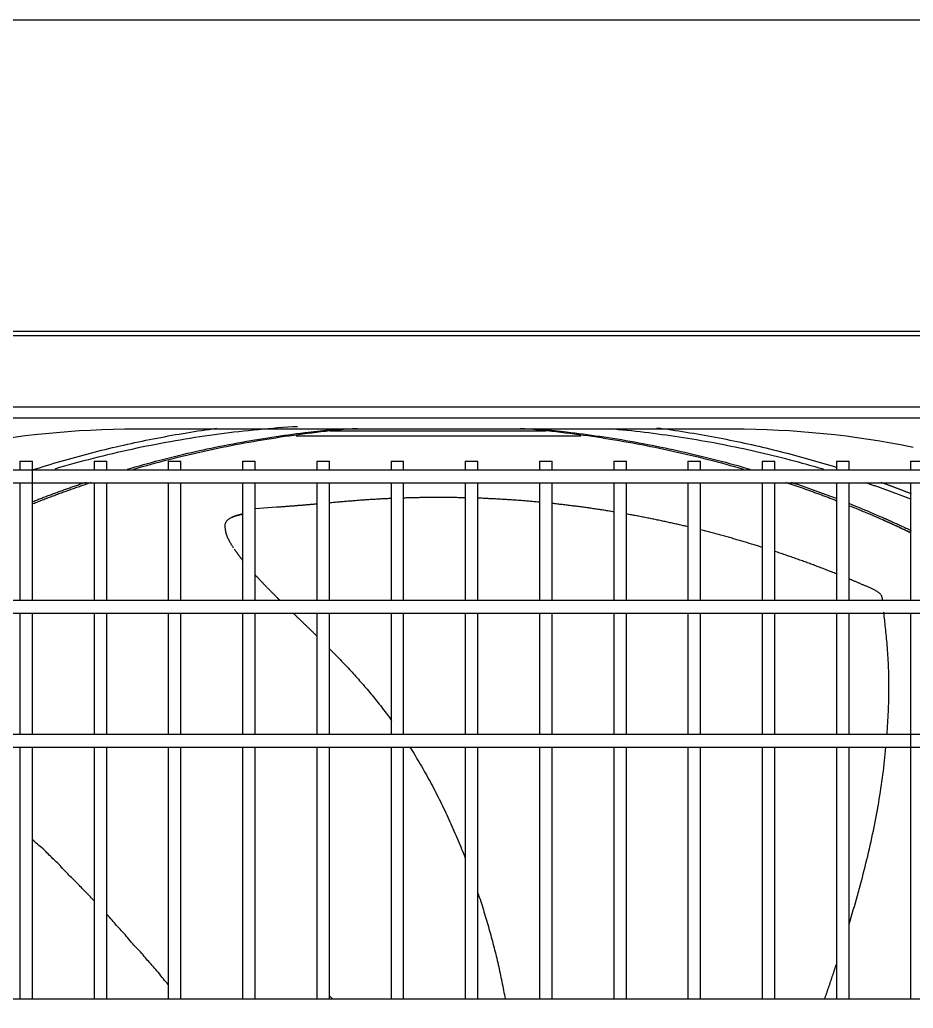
# Model space of a CAD drawing. Header units: millimetres. Extents: x 0 to 504600, y 0 to 118800.
# Drawn here: x 436146 to 436428.8, y 46225.3 to 46538.4 of the extents above; entities that cross this region are included whole.
import ezdxf

# ---------------------------------------------------------------- set-up
doc = ezdxf.new("R2010")
doc.units = ezdxf.units.MM
doc.header["$LTSCALE"] = 200
doc.layers.add('LG-AIRCON', color=240, linetype='Continuous')

# ---------------------------------------------------------------- blocks, each defined once
blk = doc.blocks.new('UXC')
at = {"layer": 'LG-AIRCON', "color": 0}
for p, q in [((1168.46, 762), (391.35, 762)), ((391.35, 760.7), (1168.46, 760.7)), ((493.1, 738.07), (1111.1, 738.07)), ((1111.1, 734.54), (493.1, 734.54)), ((896.56, 731), (707.56, 731)), ((769.03, 730.5), (837.39, 730.5)), ((758.31, 728.9), (848.41, 728.9)), ((670.81, 720.91), (674.81, 720.91)), ((670.81, 720.91), (670.81, 717.99)), ((674.81, 676.75), (674.81, 720.91)), ((694.31, 720.91), (698.31, 720.91)), ((694.31, 720.91), (694.31, 717.99)), ((698.31, 717.99), (698.31, 720.91)), ((717.81, 720.91), (721.81, 720.91)), ((717.81, 720.91), (717.81, 717.99)), ((721.81, 717.99), (721.81, 720.91)), ((741.31, 720.91), (745.31, 720.91)), ((741.31, 720.91), (741.31, 717.99)), ((745.31, 717.99), (745.31, 720.91)), ((764.81, 720.91), (768.81, 720.91)), ((764.81, 720.91), (764.81, 717.99)), ((768.81, 717.99), (768.81, 720.91)), ((788.31, 720.91), (788.31, 717.99)), ((788.31, 720.91), (792.31, 720.91)), ((792.31, 717.99), (792.31, 720.91)), ((811.81, 720.91), (815.81, 720.91)), ((811.81, 720.91), (811.81, 717.99)), ((815.81, 717.99), (815.81, 720.91)), ((835.31, 720.91), (839.31, 720.91)), ((835.31, 720.91), (835.31, 717.99)), ((839.31, 717.99), (839.31, 720.91)), ((858.81, 720.91), (862.81, 720.91)), ((858.81, 720.91), (858.81, 717.99)), ((862.81, 717.99), (862.81, 720.91)), ((882.31, 720.91), (886.31, 720.91)), ((882.31, 720.91), (882.31, 717.99)), ((886.31, 717.99), (886.31, 720.91)), ((905.81, 720.91), (909.81, 720.91)), ((905.81, 720.91), (905.81, 717.99)), ((909.81, 717.99), (909.81, 720.91)), ((929.31, 720.91), (929.31, 717.99)), ((929.31, 720.91), (933.31, 720.91)), ((933.31, 717.99), (933.31, 720.91)), ((952.81, 720.91), (956.81, 720.91)), ((952.81, 720.91), (952.81, 717.99)), ((1081.32, 718), (522.8, 718)), ((522.8, 714), (1081.32, 714)), ((670.81, 714), (670.81, 676.75)), ((694.31, 714), (694.31, 676.75)), ((698.31, 676.75), (698.31, 714)), ((717.81, 714), (717.81, 676.75)), ((721.81, 676.75), (721.81, 714)), ((741.31, 714), (741.31, 676.75)), ((745.31, 676.75), (745.31, 714)), ((764.81, 714), (764.81, 676.75)), ((768.81, 676.75), (768.81, 714)), ((788.31, 714), (788.31, 676.75)), ((792.31, 676.75), (792.31, 714)), ((811.81, 714), (811.81, 676.75)), ((815.81, 676.75), (815.81, 714)), ((835.31, 714), (835.31, 676.75)), ((839.31, 676.75), (839.31, 714)), ((858.81, 714), (858.81, 676.75)), ((862.81, 676.75), (862.81, 714)), ((882.31, 714), (882.31, 676.75)), ((886.31, 676.75), (886.31, 714)), ((905.81, 714), (905.81, 676.75)), ((909.81, 676.75), (909.81, 714)), ((929.31, 714), (929.31, 676.75)), ((933.31, 676.75), (933.31, 714)), ((952.81, 714), (952.81, 676.75)), ((1090.65, 676.75), (513.47, 676.75)), ((513.47, 672.75), (1090.65, 672.75)), ((670.81, 672.74), (670.81, 634.25)), ((674.81, 634.25), (674.81, 672.74)), ((694.31, 672.74), (694.31, 634.25)), ((698.31, 634.25), (698.31, 672.74)), ((717.81, 672.75), (717.81, 634.25)), ((721.81, 634.25), (721.81, 672.74)), ((741.31, 672.74), (741.31, 634.25)), ((745.31, 634.25), (745.31, 672.74)), ((764.81, 672.74), (764.81, 634.25)), ((768.81, 634.25), (768.81, 672.74)), ((788.31, 672.74), (788.31, 634.25)), ((792.31, 634.25), (792.31, 672.74)), ((811.81, 672.74), (811.81, 634.25)), ((815.81, 634.25), (815.81, 672.74)), ((835.31, 672.74), (835.31, 634.25)), ((839.31, 634.25), (839.31, 672.74)), ((858.81, 672.74), (858.81, 634.25)), ((862.81, 634.25), (862.81, 672.74)), ((882.31, 672.74), (882.31, 634.25)), ((886.31, 634.25), (886.31, 672.74)), ((905.81, 672.74), (905.81, 634.25)), ((909.81, 634.25), (909.81, 672.74)), ((929.31, 672.74), (929.31, 634.25)), ((933.31, 634.25), (933.31, 672.74)), ((952.81, 672.74), (952.81, 550.5)), ((1174.82, 634.25), (429.3, 634.25)), ((429.3, 630.25), (1174.82, 630.25)), ((670.81, 630.24), (670.81, 550.5)), ((674.81, 550.5), (674.81, 630.24)), ((694.31, 630.24), (694.31, 550.5)), ((698.31, 550.5), (698.31, 630.24)), ((717.81, 630.24), (717.81, 550.5)), ((721.81, 550.5), (721.81, 630.24)), ((741.31, 630.24), (741.31, 550.5)), ((745.31, 550.5), (745.31, 630.24)), ((764.81, 630.24), (764.81, 550.5)), ((768.81, 550.5), (768.81, 630.24)), ((788.31, 630.24), (788.31, 550.5)), ((792.31, 550.5), (792.31, 630.24)), ((811.81, 630.24), (811.81, 550.5)), ((815.81, 550.5), (815.81, 630.24)), ((835.31, 630.24), (835.31, 550.5)), ((839.31, 550.5), (839.31, 630.24)), ((858.81, 630.24), (858.81, 550.5)), ((862.81, 550.5), (862.81, 630.24)), ((882.31, 630.24), (882.31, 550.5)), ((886.31, 550.5), (886.31, 630.24)), ((905.81, 630.24), (905.81, 550.5)), ((909.81, 550.5), (909.81, 630.24)), ((929.31, 630.24), (929.31, 550.5)), ((933.31, 550.5), (933.31, 630.24)), ((768.81, 551.55), (769.88, 550.5)), ((1174.82, 550.5), (429.3, 550.5))]:
    blk.add_line(p, q, dxfattribs=at)
for points in [[(674.72, 718.08), (675.86, 718.44), (677, 718.8), (678.14, 719.16), (679.29, 719.51), (680.44, 719.86), (681.59, 720.2), (682.74, 720.54), (683.89, 720.88), (685.05, 721.21), (686.21, 721.54), (687.36, 721.86), (688.52, 722.18), (689.69, 722.5), (690.85, 722.81), (692.02, 723.12), (693.18, 723.43), (694.35, 723.73), (695.51, 724.02), (696.68, 724.32), (697.85, 724.6), (699.02, 724.89), (700.18, 725.17), (701.35, 725.44), (702.52, 725.71), (703.69, 725.98), (704.86, 726.24), (706.03, 726.5), (707.2, 726.75), (708.37, 727), (709.55, 727.25), (710.72, 727.49), (711.89, 727.73), (713.06, 727.96), (714.24, 728.19), (715.41, 728.41), (716.58, 728.63), (717.76, 728.85), (718.93, 729.06), (720.11, 729.27), (721.29, 729.47), (722.46, 729.67), (723.64, 729.87), (724.82, 730.06), (725.99, 730.25), (727.17, 730.43), (728.35, 730.61), (729.53, 730.78), (730.71, 730.95), (731.89, 731.12), (733.07, 731.28)], [(758.75, 731.8), (757.19, 731.7), (755.64, 731.6), (754.08, 731.49), (752.53, 731.38), (750.98, 731.25), (749.42, 731.12), (747.87, 730.99), (746.32, 730.84), (744.77, 730.69), (743.22, 730.53), (741.67, 730.37), (740.12, 730.19), (738.58, 730.01), (737.03, 729.83), (735.49, 729.63), (733.94, 729.43), (732.4, 729.23), (730.85, 729.01), (729.31, 728.79), (727.77, 728.56), (726.23, 728.32), (724.69, 728.08), (723.15, 727.83), (721.61, 727.57), (720.07, 727.31), (718.53, 727.04), (716.99, 726.76), (715.46, 726.47), (713.92, 726.18), (712.39, 725.88), (710.85, 725.58), (709.32, 725.26), (707.79, 724.94), (706.25, 724.61), (704.72, 724.28), (703.19, 723.94), (701.66, 723.59), (700.13, 723.23), (698.6, 722.87), (697.08, 722.49), (695.55, 722.12), (694.02, 721.73), (692.5, 721.34), (690.97, 720.94), (689.45, 720.53), (687.93, 720.12), (686.42, 719.7), (684.9, 719.27), (683.39, 718.84), (681.89, 718.39)], [(704.74, 718.32), (706.04, 718.7), (707.34, 719.07), (708.64, 719.44), (709.93, 719.8), (711.22, 720.15), (712.5, 720.5), (713.79, 720.84), (715.07, 721.18), (716.34, 721.51), (717.62, 721.84), (718.89, 722.15), (720.15, 722.47), (721.41, 722.77), (722.67, 723.07), (723.93, 723.37), (725.18, 723.66), (726.42, 723.94), (727.67, 724.22), (728.91, 724.49), (730.14, 724.76), (731.38, 725.02), (732.67, 725.29), (734.1, 725.58), (735.52, 725.86), (736.94, 726.14), (738.34, 726.41), (739.74, 726.67), (741.13, 726.92), (742.51, 727.17), (743.88, 727.41), (745.24, 727.64), (746.6, 727.87), (747.94, 728.09), (749.28, 728.3), (750.61, 728.5), (751.93, 728.7), (753.24, 728.89), (754.55, 729.08), (755.84, 729.26), (757.13, 729.43), (758.41, 729.6), (759.68, 729.76), (761.05, 729.93), (762.99, 730.16), (764.89, 730.38), (766.75, 730.58), (768.58, 730.77), (770.36, 730.94), (772.11, 731.1), (773.82, 731.25)], [(706.88, 718.36), (708.26, 718.76), (709.65, 719.16), (711.03, 719.54), (712.42, 719.93), (713.81, 720.3), (715.2, 720.67), (716.6, 721.04), (717.99, 721.4), (719.39, 721.75), (720.79, 722.1), (722.18, 722.44), (723.58, 722.78), (724.99, 723.11), (726.39, 723.43), (727.79, 723.75), (729.2, 724.07), (730.61, 724.38), (732.01, 724.68), (733.42, 724.97), (734.83, 725.27), (736.24, 725.55), (737.66, 725.83), (739.07, 726.1), (740.49, 726.37), (741.9, 726.63), (743.32, 726.89), (744.74, 727.14), (746.16, 727.39), (747.58, 727.63), (749, 727.86), (750.42, 728.09), (751.84, 728.31), (753.26, 728.53), (754.69, 728.74), (756.11, 728.95), (757.54, 729.15), (758.97, 729.34), (760.39, 729.53), (761.82, 729.71), (763.25, 729.89), (764.68, 730.06), (766.11, 730.23), (767.54, 730.39), (768.97, 730.55), (770.41, 730.7), (771.84, 730.84), (773.27, 730.98), (774.7, 731.11), (776.14, 731.24), (777.57, 731.36)], [(829.15, 731.35), (830.59, 731.23), (832.02, 731.11), (833.45, 730.98), (834.89, 730.84), (836.32, 730.7), (837.75, 730.55), (839.19, 730.39), (840.62, 730.23), (842.05, 730.07), (843.48, 729.9), (844.91, 729.72), (846.33, 729.54), (847.76, 729.35), (849.19, 729.16), (850.61, 728.96), (852.04, 728.75), (853.46, 728.54), (854.89, 728.32), (856.31, 728.1), (857.73, 727.87), (859.15, 727.64), (860.57, 727.4), (861.99, 727.15), (863.41, 726.9), (864.82, 726.64), (866.24, 726.38), (867.66, 726.11), (869.07, 725.83), (870.48, 725.55), (871.89, 725.27), (873.3, 724.98), (874.71, 724.68), (876.12, 724.38), (877.53, 724.07), (878.93, 723.75), (880.33, 723.43), (881.74, 723.11), (883.14, 722.78), (884.54, 722.44), (885.94, 722.1), (887.33, 721.75), (888.73, 721.4), (890.12, 721.04), (891.52, 720.67), (892.91, 720.3), (894.3, 719.92), (895.69, 719.54), (897.08, 719.15), (898.46, 718.76), (899.85, 718.36)], [(832.94, 731.25), (834.66, 731.1), (836.42, 730.94), (838.22, 730.76), (840.06, 730.57), (841.94, 730.37), (843.85, 730.15), (845.18, 729.99), (846.49, 729.83), (847.79, 729.67), (849.11, 729.5), (850.43, 729.32), (851.76, 729.14), (853.09, 728.95), (854.43, 728.76), (855.78, 728.55), (857.13, 728.35), (858.49, 728.13), (859.85, 727.91), (861.22, 727.69), (862.59, 727.45), (863.97, 727.21), (865.35, 726.97), (866.74, 726.72), (868.14, 726.46), (869.54, 726.19), (870.95, 725.91), (872.36, 725.63), (873.78, 725.35), (875.11, 725.07), (876.36, 724.81), (877.6, 724.54), (878.85, 724.26), (880.11, 723.98), (881.37, 723.7), (882.63, 723.41), (883.89, 723.11), (885.16, 722.81), (886.44, 722.5), (887.71, 722.18), (888.99, 721.86), (890.28, 721.54), (891.57, 721.2), (892.86, 720.87), (894.15, 720.52), (895.45, 720.17), (896.75, 719.81), (898.06, 719.45), (899.37, 719.08), (900.68, 718.7), (901.99, 718.32)], [(925.17, 718.3), (923.86, 718.68), (922.54, 719.06), (921.23, 719.44), (919.91, 719.81), (918.59, 720.17), (917.27, 720.53), (915.94, 720.89), (914.62, 721.24), (913.29, 721.58), (911.96, 721.92), (910.63, 722.25), (909.3, 722.58), (907.97, 722.9), (906.63, 723.22), (905.29, 723.53), (903.95, 723.84), (902.61, 724.14), (901.27, 724.44), (899.93, 724.73), (898.58, 725.02), (897.23, 725.3), (895.88, 725.57), (894.53, 725.84), (893.18, 726.11), (891.82, 726.37), (890.46, 726.63), (889.1, 726.87), (887.74, 727.12), (886.38, 727.36), (885.02, 727.59), (883.65, 727.82), (882.28, 728.04), (880.91, 728.26), (879.54, 728.47), (878.17, 728.68), (876.8, 728.88), (875.43, 729.07), (874.06, 729.26), (872.68, 729.45), (871.31, 729.63), (869.93, 729.8), (868.56, 729.97), (867.18, 730.13), (865.8, 730.28), (864.42, 730.44), (863.05, 730.58), (861.67, 730.72), (860.29, 730.85), (858.91, 730.98), (857.53, 731.11)], [(872.46, 731.44), (873.62, 731.29), (874.79, 731.13), (875.95, 730.96), (877.11, 730.8), (878.27, 730.62), (879.43, 730.45), (880.59, 730.27), (881.75, 730.08), (882.92, 729.9), (884.08, 729.7), (885.23, 729.51), (886.39, 729.31), (887.55, 729.1), (888.7, 728.9), (889.85, 728.69), (891, 728.47), (892.15, 728.25), (893.3, 728.03), (894.45, 727.8), (895.6, 727.57), (896.74, 727.34), (897.89, 727.1), (899.03, 726.86), (900.17, 726.61), (901.31, 726.36), (902.45, 726.11), (903.59, 725.85), (904.72, 725.59), (905.86, 725.33), (906.99, 725.06), (908.12, 724.79), (909.25, 724.51), (910.38, 724.23), (911.51, 723.95), (912.64, 723.66), (913.76, 723.37), (914.89, 723.08), (916.01, 722.78), (917.13, 722.48), (918.25, 722.17), (919.37, 721.86), (920.49, 721.55), (921.61, 721.23), (922.72, 720.91), (923.84, 720.58), (924.95, 720.26), (926.06, 719.92), (927.17, 719.59), (928.28, 719.25), (929.39, 718.91)], [(674.65, 707.97), (674.99, 708.11), (675.34, 708.25), (675.69, 708.38), (676.03, 708.52), (676.38, 708.65), (676.72, 708.79), (677.07, 708.92), (677.41, 709.05), (677.76, 709.19), (678.1, 709.32), (678.44, 709.45), (678.79, 709.58), (679.13, 709.71), (679.48, 709.84), (679.82, 709.97), (680.16, 710.1), (680.51, 710.23), (680.85, 710.36), (681.19, 710.49), (681.54, 710.61), (681.88, 710.74), (682.22, 710.87), (682.57, 710.99), (682.91, 711.12), (683.25, 711.24), (683.59, 711.37), (683.93, 711.49), (684.28, 711.62), (684.62, 711.74), (684.96, 711.86), (685.3, 711.99), (685.64, 712.11), (685.98, 712.23), (686.32, 712.35), (686.66, 712.47), (687, 712.59), (687.34, 712.71), (687.68, 712.83), (688.02, 712.95), (688.36, 713.07), (688.7, 713.19), (689.04, 713.3), (689.38, 713.42), (689.72, 713.54), (690.06, 713.65), (690.4, 713.77), (690.74, 713.88), (691.07, 714), (691.41, 714.11), (691.75, 714.23)], [(674.65, 707.31), (675.02, 707.46), (675.4, 707.61), (675.77, 707.75), (676.14, 707.9), (676.51, 708.04), (676.88, 708.19), (677.26, 708.33), (677.63, 708.48), (678, 708.62), (678.38, 708.77), (678.75, 708.91), (679.12, 709.05), (679.5, 709.19), (679.87, 709.34), (680.24, 709.48), (680.62, 709.62), (680.99, 709.76), (681.37, 709.9), (681.74, 710.04), (682.12, 710.18), (682.49, 710.32), (682.86, 710.46), (683.24, 710.6), (683.62, 710.73), (683.99, 710.87), (684.37, 711.01), (684.74, 711.14), (685.12, 711.28), (685.49, 711.42), (685.87, 711.55), (686.25, 711.69), (686.62, 711.82), (687, 711.95), (687.38, 712.09), (687.75, 712.22), (688.13, 712.35), (688.51, 712.49), (688.89, 712.62), (689.26, 712.75), (689.64, 712.88), (690.02, 713.01), (690.4, 713.14), (690.77, 713.27), (691.15, 713.4), (691.53, 713.53), (691.91, 713.66), (692.29, 713.79), (692.67, 713.91), (693.05, 714.04), (693.43, 714.17)], [(913.3, 714.17), (913.62, 714.06), (913.95, 713.95), (914.28, 713.84), (914.6, 713.73), (914.93, 713.62), (915.25, 713.51), (915.58, 713.4), (915.91, 713.29), (916.23, 713.17), (916.56, 713.06), (916.88, 712.95), (917.21, 712.84), (917.53, 712.72), (917.86, 712.61), (918.18, 712.5), (918.51, 712.38), (918.83, 712.27), (919.16, 712.16), (919.48, 712.04), (919.81, 711.93), (920.13, 711.81), (920.45, 711.69), (920.78, 711.58), (921.1, 711.46), (921.43, 711.35), (921.75, 711.23), (922.07, 711.11), (922.4, 710.99), (922.72, 710.88), (923.04, 710.76), (923.37, 710.64), (923.69, 710.52), (924.01, 710.4), (924.33, 710.28), (924.66, 710.16), (924.98, 710.04), (925.3, 709.92), (925.62, 709.8), (925.95, 709.68), (926.27, 709.56), (926.59, 709.44), (926.91, 709.32), (927.23, 709.19), (927.56, 709.07), (927.88, 708.95), (928.2, 708.83), (928.52, 708.7), (928.84, 708.58), (929.16, 708.45), (929.48, 708.33)], [(914.97, 714.23), (915.26, 714.13), (915.55, 714.03), (915.83, 713.94), (916.12, 713.84), (916.41, 713.74), (916.7, 713.64), (916.99, 713.54), (917.27, 713.44), (917.56, 713.34), (917.85, 713.25), (918.14, 713.15), (918.43, 713.04), (918.72, 712.94), (919.01, 712.84), (919.29, 712.74), (919.58, 712.64), (919.87, 712.54), (920.16, 712.44), (920.45, 712.33), (920.74, 712.23), (921.03, 712.13), (921.32, 712.02), (921.61, 711.92), (921.9, 711.82), (922.19, 711.71), (922.48, 711.61), (922.77, 711.5), (923.06, 711.4), (923.35, 711.29), (923.64, 711.18), (923.93, 711.08), (924.23, 710.97), (924.52, 710.86), (924.81, 710.75), (925.1, 710.65), (925.39, 710.54), (925.68, 710.43), (925.97, 710.32), (926.27, 710.21), (926.56, 710.1), (926.85, 709.99), (927.14, 709.88), (927.44, 709.77), (927.73, 709.66), (928.02, 709.55), (928.31, 709.44), (928.61, 709.32), (928.9, 709.21), (929.19, 709.1), (929.48, 708.99)], [(952.92, 708.77), (952.63, 708.89), (952.35, 709), (952.07, 709.11), (951.78, 709.22), (951.5, 709.33), (951.22, 709.44), (950.93, 709.54), (950.65, 709.65), (950.37, 709.76), (950.08, 709.87), (949.8, 709.98), (949.52, 710.09), (949.23, 710.19), (948.95, 710.3), (948.66, 710.41), (948.38, 710.52), (948.09, 710.62), (947.81, 710.73), (947.53, 710.84), (947.24, 710.94), (946.96, 711.05), (946.67, 711.15), (946.39, 711.26), (946.1, 711.36), (945.82, 711.47), (945.53, 711.57), (945.25, 711.68), (944.96, 711.78), (944.68, 711.88), (944.39, 711.99), (944.1, 712.09), (943.82, 712.19), (943.53, 712.3), (943.25, 712.4), (942.96, 712.5), (942.68, 712.6), (942.39, 712.7), (942.1, 712.8), (941.82, 712.91), (941.53, 713.01), (941.24, 713.11), (940.96, 713.21), (940.67, 713.31), (940.38, 713.41), (940.1, 713.51), (939.81, 713.61), (939.52, 713.7), (939.24, 713.8), (938.95, 713.9), (938.66, 714)], [(943.42, 714.2), (943.61, 714.13), (943.8, 714.06), (943.99, 713.99), (944.18, 713.92), (944.38, 713.85), (944.57, 713.78), (944.76, 713.71), (944.95, 713.64), (945.14, 713.57), (945.33, 713.5), (945.52, 713.43), (945.71, 713.36), (945.9, 713.29), (946.09, 713.22), (946.28, 713.15), (946.47, 713.08), (946.66, 713.01), (946.85, 712.94), (947.04, 712.87), (947.23, 712.8), (947.42, 712.73), (947.62, 712.65), (947.81, 712.58), (948, 712.51), (948.19, 712.44), (948.38, 712.37), (948.57, 712.3), (948.76, 712.22), (948.95, 712.15), (949.14, 712.08), (949.33, 712.01), (949.52, 711.93), (949.71, 711.86), (949.9, 711.79), (950.08, 711.72), (950.27, 711.64), (950.46, 711.57), (950.65, 711.5), (950.84, 711.42), (951.03, 711.35), (951.22, 711.28), (951.41, 711.2), (951.6, 711.13), (951.79, 711.06), (951.98, 710.98), (952.17, 710.91), (952.36, 710.83), (952.55, 710.76), (952.74, 710.69), (952.93, 710.61)], [(788.32, 709.04), (787.93, 709.02), (787.55, 709.01), (787.16, 708.99), (786.77, 708.97), (786.38, 708.95), (786, 708.93), (785.61, 708.91), (785.22, 708.89), (784.83, 708.87), (784.44, 708.85), (784.06, 708.83), (783.67, 708.81), (783.28, 708.78), (782.89, 708.76), (782.5, 708.74), (782.11, 708.71), (781.72, 708.69), (781.33, 708.66), (780.94, 708.64), (780.56, 708.61), (780.17, 708.58), (779.78, 708.56), (779.39, 708.53), (779, 708.5), (778.61, 708.47), (778.22, 708.44), (777.83, 708.41), (777.44, 708.38), (777.05, 708.35), (776.66, 708.32), (776.26, 708.28), (775.87, 708.25), (775.48, 708.22), (775.09, 708.18), (774.7, 708.15), (774.31, 708.12), (773.92, 708.08), (773.53, 708.05), (773.13, 708.01), (772.74, 707.98), (772.35, 707.94), (771.96, 707.91), (771.57, 707.87), (771.17, 707.84), (770.78, 707.8), (770.39, 707.77), (770, 707.73), (769.6, 707.7), (769.21, 707.66), (768.82, 707.63)], [(811.89, 709.26), (811.5, 709.27), (811.12, 709.28), (810.73, 709.29), (810.34, 709.3), (809.96, 709.3), (809.57, 709.31), (809.18, 709.32), (808.79, 709.32), (808.4, 709.33), (808.02, 709.34), (807.63, 709.34), (807.24, 709.35), (806.85, 709.35), (806.46, 709.35), (806.07, 709.36), (805.68, 709.36), (805.29, 709.36), (804.9, 709.36), (804.51, 709.36), (804.12, 709.37), (803.73, 709.37), (803.34, 709.37), (802.95, 709.37), (802.56, 709.37), (802.17, 709.36), (801.78, 709.36), (801.39, 709.36), (801, 709.36), (800.61, 709.36), (800.21, 709.35), (799.82, 709.35), (799.43, 709.34), (799.04, 709.34), (798.65, 709.33), (798.25, 709.33), (797.86, 709.32), (797.47, 709.32), (797.08, 709.31), (796.68, 709.3), (796.29, 709.29), (795.9, 709.29), (795.5, 709.28), (795.11, 709.27), (794.71, 709.26), (794.32, 709.25), (793.93, 709.24), (793.53, 709.23), (793.14, 709.22), (792.74, 709.2), (792.35, 709.19)], [(835.45, 707.85), (835.06, 707.89), (834.67, 707.93), (834.29, 707.96), (833.9, 708), (833.51, 708.03), (833.13, 708.07), (832.74, 708.1), (832.35, 708.13), (831.96, 708.17), (831.57, 708.2), (831.18, 708.23), (830.79, 708.26), (830.41, 708.29), (830.02, 708.32), (829.63, 708.36), (829.24, 708.39), (828.85, 708.41), (828.46, 708.44), (828.07, 708.47), (827.67, 708.5), (827.28, 708.53), (826.89, 708.56), (826.5, 708.58), (826.11, 708.61), (825.72, 708.64), (825.32, 708.66), (824.93, 708.69), (824.54, 708.71), (824.15, 708.74), (823.75, 708.76), (823.36, 708.78), (822.97, 708.81), (822.57, 708.83), (822.18, 708.85), (821.78, 708.87), (821.39, 708.89), (820.99, 708.91), (820.6, 708.93), (820.2, 708.95), (819.81, 708.97), (819.41, 708.99), (819.02, 709.01), (818.62, 709.03), (818.23, 709.05), (817.83, 709.06), (817.43, 709.08), (817.04, 709.1), (816.64, 709.11), (816.24, 709.13), (815.84, 709.14)], [(764.83, 707.28), (764.57, 707.26), (764.32, 707.23), (764.06, 707.21), (763.8, 707.19), (763.54, 707.17), (763.28, 707.14), (763.02, 707.12), (762.76, 707.1), (762.5, 707.08), (762.24, 707.06), (761.98, 707.03), (761.72, 707.01), (761.46, 706.99), (761.2, 706.97), (760.94, 706.95), (760.67, 706.93), (760.41, 706.9), (760.15, 706.88), (759.89, 706.86), (759.63, 706.84), (759.37, 706.82), (759.11, 706.8), (758.85, 706.78), (758.59, 706.76), (758.33, 706.73), (758.06, 706.71), (757.8, 706.69), (757.54, 706.67), (757.28, 706.65), (757.02, 706.63), (756.75, 706.61), (756.49, 706.59), (756.23, 706.57), (755.97, 706.55), (755.71, 706.53), (755.44, 706.51), (755.18, 706.49), (754.92, 706.47), (754.66, 706.45), (754.39, 706.43), (754.13, 706.41), (753.87, 706.39), (753.6, 706.37), (753.34, 706.35), (753.08, 706.33), (752.81, 706.31), (752.55, 706.29), (752.29, 706.27), (752.02, 706.25), (745.31, 705.76)], [(858.86, 704.81), (858.48, 704.87), (858.1, 704.93), (857.72, 705), (857.34, 705.06), (856.95, 705.12), (856.57, 705.18), (856.19, 705.24), (855.8, 705.3), (855.42, 705.36), (855.03, 705.42), (854.65, 705.48), (854.26, 705.54), (853.88, 705.6), (853.49, 705.65), (853.11, 705.71), (852.72, 705.77), (852.33, 705.82), (851.95, 705.88), (851.56, 705.94), (851.17, 705.99), (850.78, 706.05), (850.4, 706.1), (850.01, 706.15), (849.62, 706.21), (849.23, 706.26), (848.84, 706.31), (848.45, 706.37), (848.06, 706.42), (847.67, 706.47), (847.28, 706.52), (846.89, 706.57), (846.5, 706.62), (846.11, 706.67), (845.71, 706.72), (845.32, 706.77), (844.93, 706.82), (844.54, 706.87), (844.14, 706.92), (843.75, 706.96), (843.36, 707.01), (842.96, 707.06), (842.57, 707.1), (842.18, 707.15), (841.78, 707.19), (841.39, 707.24), (840.99, 707.28), (840.59, 707.33), (840.2, 707.37), (839.8, 707.41), (839.41, 707.45)], [(933.46, 706.76), (933.86, 706.6), (934.25, 706.44), (934.65, 706.28), (935.04, 706.12), (935.44, 705.96), (935.83, 705.79), (936.22, 705.63), (936.62, 705.47), (937.01, 705.31), (937.4, 705.14), (937.8, 704.98), (938.19, 704.82), (938.58, 704.65), (938.98, 704.49), (939.37, 704.32), (939.76, 704.15), (940.15, 703.99), (940.54, 703.82), (940.94, 703.65), (941.33, 703.49), (941.72, 703.32), (942.11, 703.15), (942.5, 702.98), (942.89, 702.81), (943.28, 702.64), (943.67, 702.47), (944.06, 702.3), (944.45, 702.12), (944.84, 701.95), (945.23, 701.78), (945.62, 701.61), (946.01, 701.43), (946.39, 701.26), (946.78, 701.08), (947.17, 700.91), (947.56, 700.73), (947.95, 700.56), (948.33, 700.38), (948.72, 700.2), (949.11, 700.03), (949.5, 699.85), (949.88, 699.67), (950.27, 699.49), (950.65, 699.31), (951.04, 699.13), (951.43, 698.95), (951.81, 698.77), (952.2, 698.59), (952.58, 698.41), (952.97, 698.23)], [(933.47, 707.42), (934.41, 707.04), (935.34, 706.66), (936.28, 706.28), (937.22, 705.89), (938.16, 705.5), (939.1, 705.11), (940.04, 704.71), (940.98, 704.31), (941.92, 703.91), (942.86, 703.5), (943.81, 703.09), (944.19, 702.92), (944.22, 702.9), (944.26, 702.89), (944.32, 702.86), (944.39, 702.83), (944.46, 702.8), (944.55, 702.76), (944.65, 702.72), (944.76, 702.67), (944.88, 702.62), (945.01, 702.56), (945.15, 702.5), (945.3, 702.43), (945.46, 702.36), (945.64, 702.28), (945.82, 702.2), (946.01, 702.11), (946.22, 702.02), (946.44, 701.92), (946.66, 701.82), (946.9, 701.71), (947.15, 701.6), (947.41, 701.49), (947.67, 701.37), (947.95, 701.24), (948.24, 701.11), (948.55, 700.97), (948.86, 700.83), (949.18, 700.68), (949.51, 700.53), (949.85, 700.37), (950.21, 700.21), (950.57, 700.04), (950.94, 699.87), (951.33, 699.69), (951.72, 699.5), (952.13, 699.31), (952.54, 699.12), (952.97, 698.91)], [(741.31, 704.02), (741.15, 703.98), (740.99, 703.95), (740.83, 703.91), (740.67, 703.87), (740.5, 703.83), (740.34, 703.79), (740.18, 703.75), (740.02, 703.71), (739.86, 703.67), (739.7, 703.63), (739.54, 703.59), (739.38, 703.54), (739.22, 703.5), (739.06, 703.45), (738.9, 703.4), (738.74, 703.35), (738.58, 703.3), (738.43, 703.24), (738.27, 703.18), (738.12, 703.12), (737.97, 703.06), (737.81, 702.99), (737.66, 702.92), (737.51, 702.85), (737.37, 702.77), (737.22, 702.69), (737.08, 702.6), (736.94, 702.51), (736.81, 702.41), (736.68, 702.3), (736.56, 702.19), (736.44, 702.08), (736.32, 701.96), (736.22, 701.83), (736.12, 701.7), (736.03, 701.56), (735.94, 701.42), (735.87, 701.28), (735.81, 701.13), (735.76, 700.97), (735.72, 700.81), (735.7, 700.65), (735.69, 700.49), (735.68, 700.33), (735.69, 700.16), (735.71, 700), (735.73, 699.83), (735.76, 699.67), (735.79, 699.5), (735.81, 699.34)], [(741.31, 704.13), (741.24, 704.11), (741.17, 704.1), (741.1, 704.08), (741.04, 704.06), (740.97, 704.04), (740.9, 704.03), (740.83, 704.01), (740.76, 703.99), (740.69, 703.97), (740.62, 703.96), (740.56, 703.94), (740.49, 703.92), (740.42, 703.9), (740.35, 703.88), (740.28, 703.86), (740.21, 703.85), (740.15, 703.83), (740.08, 703.81), (740.01, 703.79), (739.94, 703.77), (739.87, 703.75), (739.8, 703.73), (739.74, 703.71), (739.67, 703.69), (739.6, 703.67), (739.53, 703.65), (739.46, 703.63), (739.39, 703.61), (739.33, 703.59), (739.26, 703.57), (739.19, 703.55), (739.12, 703.53), (739.05, 703.5), (738.98, 703.48), (738.92, 703.46), (738.85, 703.44), (738.78, 703.42), (738.71, 703.39), (738.64, 703.37), (738.58, 703.34), (738.51, 703.32), (738.44, 703.29), (738.38, 703.27), (738.31, 703.24), (738.25, 703.21), (738.18, 703.18), (738.12, 703.15), (738.05, 703.12), (737.99, 703.09), (737.93, 703.06)], [(882.36, 700.06), (881.98, 700.15), (881.6, 700.24), (881.22, 700.34), (880.83, 700.42), (880.45, 700.51), (880.07, 700.6), (879.68, 700.69), (879.3, 700.78), (878.91, 700.87), (878.53, 700.96), (878.14, 701.04), (877.76, 701.13), (877.37, 701.22), (876.99, 701.3), (876.6, 701.39), (876.21, 701.47), (875.82, 701.56), (875.44, 701.64), (875.05, 701.73), (874.66, 701.81), (874.27, 701.89), (873.88, 701.98), (873.49, 702.06), (873.1, 702.14), (872.71, 702.22), (872.32, 702.3), (871.93, 702.38), (871.53, 702.46), (871.14, 702.54), (870.75, 702.62), (870.36, 702.7), (869.96, 702.78), (869.57, 702.86), (869.18, 702.94), (868.78, 703.02), (868.39, 703.09), (867.99, 703.17), (867.6, 703.25), (867.2, 703.32), (866.8, 703.4), (866.41, 703.47), (866.01, 703.55), (865.61, 703.62), (865.22, 703.7), (864.82, 703.77), (864.42, 703.84), (864.02, 703.91), (863.62, 703.99), (863.22, 704.06), (862.82, 704.13)], [(943.96, 702.35), (944.14, 702.27), (944.31, 702.19), (944.49, 702.1), (944.67, 702.02), (944.85, 701.94), (945.03, 701.86), (945.21, 701.78), (945.39, 701.7), (945.57, 701.62), (945.75, 701.53), (945.93, 701.45), (946.11, 701.37), (946.29, 701.29), (946.47, 701.21), (946.64, 701.12), (946.82, 701.04), (947, 700.96), (947.18, 700.88), (947.36, 700.79), (947.54, 700.71), (947.72, 700.63), (947.9, 700.54), (948.07, 700.46), (948.25, 700.38), (948.43, 700.29), (948.61, 700.21), (948.79, 700.13), (948.97, 700.04), (949.14, 699.96), (949.32, 699.87), (949.5, 699.79), (949.68, 699.7), (949.86, 699.62), (950.03, 699.54), (950.21, 699.45), (950.39, 699.37), (950.57, 699.28), (950.75, 699.2), (950.92, 699.11), (951.1, 699.02), (951.28, 698.94), (951.46, 698.85), (951.63, 698.77), (951.81, 698.68), (951.99, 698.6), (952.17, 698.51), (952.34, 698.42), (952.52, 698.34), (952.7, 698.25), (952.88, 698.16)], [(735.81, 699.34), (735.82, 699.25), (735.83, 699.16), (735.84, 699.08), (735.85, 698.99), (735.86, 698.91), (735.87, 698.83), (735.89, 698.75), (735.9, 698.67), (735.92, 698.59), (735.94, 698.5), (735.96, 698.39), (735.99, 698.28), (736.01, 698.17), (736.04, 698.06), (736.07, 697.96), (736.11, 697.86), (736.14, 697.76), (736.17, 697.66), (736.21, 697.56), (736.25, 697.45), (736.29, 697.34), (736.33, 697.22), (736.38, 697.1), (736.43, 696.97), (736.48, 696.85), (736.54, 696.73), (736.59, 696.61), (736.64, 696.5), (736.69, 696.39), (736.75, 696.27), (736.81, 696.14), (736.88, 696), (736.95, 695.86), (737.02, 695.72), (737.09, 695.59), (737.16, 695.47), (737.22, 695.34), (737.3, 695.21), (737.38, 695.07), (737.47, 694.92), (737.55, 694.77), (737.64, 694.63), (737.73, 694.48), (737.81, 694.34), (737.9, 694.2), (737.99, 694.06), (738.08, 693.92), (738.18, 693.76), (738.28, 693.61), (738.39, 693.45)], [(905.89, 693.54), (905.51, 693.66), (905.13, 693.78), (904.75, 693.9), (904.37, 694.02), (903.99, 694.14), (903.61, 694.26), (903.23, 694.37), (902.84, 694.49), (902.46, 694.61), (902.08, 694.72), (901.69, 694.84), (901.31, 694.96), (900.92, 695.07), (900.54, 695.19), (900.15, 695.3), (899.77, 695.42), (899.38, 695.53), (899, 695.64), (898.61, 695.76), (898.22, 695.87), (897.83, 695.98), (897.44, 696.09), (897.06, 696.2), (896.67, 696.32), (896.28, 696.43), (895.89, 696.54), (895.5, 696.65), (895.11, 696.76), (894.71, 696.87), (894.32, 696.98), (893.93, 697.08), (893.54, 697.19), (893.14, 697.3), (892.75, 697.41), (892.36, 697.51), (891.96, 697.62), (891.57, 697.73), (891.17, 697.83), (890.78, 697.94), (890.38, 698.04), (889.99, 698.15), (889.59, 698.25), (889.19, 698.36), (888.79, 698.46), (888.4, 698.56), (888, 698.67), (887.6, 698.77), (887.2, 698.87), (886.8, 698.97), (886.4, 699.07)], [(738.7, 692.99), (738.75, 692.92), (738.8, 692.85), (738.85, 692.78), (738.9, 692.71), (738.95, 692.64), (739, 692.57), (739.05, 692.5), (739.1, 692.43), (739.15, 692.36), (739.2, 692.29), (739.25, 692.22), (739.3, 692.15), (739.35, 692.08), (739.4, 692.01), (739.45, 691.94), (739.51, 691.87), (739.56, 691.8), (739.61, 691.73), (739.66, 691.66), (739.71, 691.59), (739.76, 691.52), (739.81, 691.45), (739.86, 691.38), (739.92, 691.31), (739.97, 691.24), (740.02, 691.17), (740.07, 691.1), (740.12, 691.03), (740.18, 690.96), (740.23, 690.89), (740.28, 690.82), (740.34, 690.75), (740.39, 690.68), (740.44, 690.61), (740.49, 690.54), (740.55, 690.47), (740.6, 690.4), (740.66, 690.33), (740.71, 690.26), (740.76, 690.19), (740.82, 690.12), (740.87, 690.05), (740.93, 689.98), (740.98, 689.91), (741.03, 689.84), (741.09, 689.77), (741.14, 689.7), (741.2, 689.63), (741.25, 689.56), (741.31, 689.49)], [(929.31, 685.19), (928.93, 685.34), (928.55, 685.49), (928.17, 685.64), (927.78, 685.79), (927.4, 685.93), (927.02, 686.08), (926.63, 686.23), (926.25, 686.38), (925.86, 686.53), (925.48, 686.68), (925.1, 686.82), (924.71, 686.97), (924.33, 687.12), (923.94, 687.26), (923.56, 687.41), (923.17, 687.55), (922.78, 687.7), (922.4, 687.84), (922.01, 687.99), (921.62, 688.13), (921.24, 688.27), (920.85, 688.42), (920.46, 688.56), (920.07, 688.7), (919.68, 688.84), (919.29, 688.99), (918.91, 689.13), (918.52, 689.27), (918.13, 689.41), (917.74, 689.55), (917.35, 689.69), (916.95, 689.83), (916.56, 689.97), (916.17, 690.11), (915.78, 690.24), (915.39, 690.38), (914.99, 690.52), (914.6, 690.65), (914.21, 690.79), (913.81, 690.93), (913.42, 691.06), (913.03, 691.2), (912.63, 691.33), (912.23, 691.47), (911.84, 691.6), (911.44, 691.73), (911.05, 691.87), (910.65, 692), (910.25, 692.13), (909.85, 692.26)], [(745.16, 684.99), (745.32, 684.82), (745.47, 684.65), (745.63, 684.48), (745.79, 684.31), (745.94, 684.14), (746.1, 683.97), (746.26, 683.8), (746.42, 683.63), (746.57, 683.46), (746.73, 683.3), (746.89, 683.13), (747.05, 682.96), (747.21, 682.79), (747.37, 682.62), (747.53, 682.45), (747.69, 682.29), (747.85, 682.12), (748.02, 681.95), (748.18, 681.79), (748.34, 681.62), (748.5, 681.45), (748.66, 681.29), (748.82, 681.12), (748.99, 680.95), (749.15, 680.79), (749.31, 680.62), (749.47, 680.46), (749.64, 680.29), (749.8, 680.13), (749.96, 679.96), (750.13, 679.8), (750.29, 679.63), (750.45, 679.47), (750.61, 679.31), (750.78, 679.14), (750.94, 678.98), (751.1, 678.82), (751.27, 678.65), (751.43, 678.49), (751.59, 678.33), (751.76, 678.17), (751.92, 678), (752.08, 677.84), (752.25, 677.68), (752.41, 677.52), (752.57, 677.36), (752.74, 677.2), (752.9, 677.04), (753.07, 676.88), (753.23, 676.71)], [(943.34, 678.72), (943.15, 678.86), (942.96, 679.01), (942.78, 679.15), (942.59, 679.28), (942.4, 679.42), (942.21, 679.55), (942.02, 679.67), (941.82, 679.8), (941.63, 679.92), (941.44, 680.03), (941.24, 680.14), (941.04, 680.25), (940.84, 680.35), (940.64, 680.45), (940.44, 680.54), (940.24, 680.63), (940.04, 680.72), (939.83, 680.81), (939.63, 680.9), (939.43, 680.98), (939.22, 681.06), (939.02, 681.15), (938.81, 681.23), (938.61, 681.31), (938.4, 681.4), (938.2, 681.48), (938, 681.57), (937.79, 681.66), (937.59, 681.74), (937.39, 681.83), (937.18, 681.92), (936.98, 682.01), (936.78, 682.09), (936.57, 682.18), (936.37, 682.27), (936.17, 682.36), (935.96, 682.45), (935.76, 682.53), (935.56, 682.62), (935.36, 682.71), (935.15, 682.8), (934.95, 682.88), (934.75, 682.97), (934.54, 683.06), (934.34, 683.14), (934.13, 683.23), (933.93, 683.31), (933.73, 683.4), (933.52, 683.48), (933.32, 683.57)], [(943.9, 676.78), (943.9, 676.83), (943.9, 676.87), (943.89, 676.91), (943.89, 676.95), (943.89, 677), (943.88, 677.04), (943.88, 677.08), (943.88, 677.12), (943.87, 677.16), (943.87, 677.2), (943.87, 677.24), (943.86, 677.27), (943.86, 677.31), (943.85, 677.35), (943.85, 677.39), (943.84, 677.43), (943.84, 677.46), (943.83, 677.5), (943.83, 677.54), (943.82, 677.58), (943.81, 677.61), (943.81, 677.65), (943.8, 677.69), (943.79, 677.72), (943.78, 677.76), (943.77, 677.8), (943.76, 677.83), (943.75, 677.87), (943.74, 677.9), (943.73, 677.94), (943.72, 677.98), (943.71, 678.01), (943.69, 678.05), (943.68, 678.08), (943.67, 678.12), (943.65, 678.15), (943.64, 678.19), (943.62, 678.22), (943.61, 678.26), (943.59, 678.29), (943.58, 678.32), (943.56, 678.36), (943.55, 678.39), (943.53, 678.42), (943.51, 678.46), (943.5, 678.49), (943.48, 678.52), (943.46, 678.55), (943.44, 678.58), (943.43, 678.62)], [(757.34, 672.73), (757.49, 672.58), (757.64, 672.44), (757.79, 672.29), (757.94, 672.15), (758.09, 672), (758.24, 671.86), (758.39, 671.71), (758.54, 671.57), (758.69, 671.42), (758.84, 671.28), (759, 671.13), (759.15, 670.99), (759.3, 670.84), (759.45, 670.7), (759.6, 670.55), (759.75, 670.41), (759.9, 670.26), (760.05, 670.12), (760.2, 669.97), (760.35, 669.83), (760.5, 669.68), (760.65, 669.54), (760.8, 669.39), (760.95, 669.25), (761.1, 669.1), (761.26, 668.96), (761.41, 668.81), (761.56, 668.67), (761.71, 668.52), (761.86, 668.37), (762.01, 668.23), (762.16, 668.08), (762.31, 667.94), (762.46, 667.79), (762.61, 667.64), (762.76, 667.5), (762.91, 667.35), (763.06, 667.21), (763.21, 667.06), (763.36, 666.91), (763.51, 666.77), (763.66, 666.62), (763.81, 666.47), (763.96, 666.33), (764.11, 666.18), (764.26, 666.04), (764.41, 665.89), (764.56, 665.74), (764.71, 665.59), (764.86, 665.45)], [(945.33, 634.29), (945.4, 635.2), (945.46, 636.11), (945.52, 637.01), (945.58, 637.91), (945.63, 638.81), (945.68, 639.7), (945.72, 640.58), (945.76, 641.47), (945.8, 642.35), (945.83, 643.23), (945.86, 644.12), (945.89, 645.01), (945.91, 645.9), (945.93, 646.79), (945.94, 647.68), (945.95, 648.56), (945.95, 649.43), (945.95, 650.29), (945.94, 651.12), (945.93, 651.96), (945.91, 652.81), (945.89, 653.65), (945.87, 654.49), (945.84, 655.32), (945.81, 656.14), (945.77, 656.96), (945.72, 657.77), (945.68, 658.58), (945.63, 659.38), (945.57, 660.17), (945.51, 660.95), (945.45, 661.72), (945.39, 662.48), (945.32, 663.23), (945.25, 663.97), (945.19, 664.69), (945.12, 665.4), (945.05, 666.11), (944.98, 666.79), (944.91, 667.44), (944.84, 668.1), (944.77, 668.74), (944.71, 669.33), (944.65, 669.93), (944.59, 670.52), (944.53, 671.03), (944.47, 671.59), (944.42, 672.07), (944.37, 672.55), (944.33, 673.03)], [(768.86, 661.47), (769.29, 661.04), (769.71, 660.61), (770.14, 660.18), (770.56, 659.75), (770.98, 659.31), (771.4, 658.88), (771.82, 658.44), (772.24, 658.01), (772.66, 657.57), (773.07, 657.13), (773.49, 656.69), (773.9, 656.25), (774.32, 655.81), (774.73, 655.37), (775.14, 654.92), (775.55, 654.48), (775.96, 654.03), (776.36, 653.58), (776.77, 653.14), (777.17, 652.69), (777.57, 652.24), (777.97, 651.79), (778.37, 651.33), (778.77, 650.88), (779.17, 650.43), (779.56, 649.97), (779.96, 649.51), (780.35, 649.06), (780.74, 648.6), (781.13, 648.14), (781.52, 647.68), (781.9, 647.21), (782.29, 646.75), (782.67, 646.28), (783.05, 645.82), (783.43, 645.35), (783.8, 644.88), (784.18, 644.41), (784.55, 643.94), (784.93, 643.47), (785.29, 643), (785.66, 642.52), (786.03, 642.04), (786.39, 641.57), (786.76, 641.09), (787.12, 640.61), (787.48, 640.13), (787.83, 639.65), (788.19, 639.16), (788.54, 638.68)], [(794.21, 630.36), (794.64, 629.68), (795.06, 629.01), (795.48, 628.33), (795.9, 627.65), (796.32, 626.97), (796.73, 626.29), (797.14, 625.61), (797.54, 624.92), (797.94, 624.23), (798.34, 623.55), (798.73, 622.86), (799.12, 622.17), (799.51, 621.47), (799.9, 620.78), (800.28, 620.08), (800.66, 619.39), (801.03, 618.69), (801.4, 617.99), (801.77, 617.29), (802.14, 616.59), (802.5, 615.89), (802.86, 615.18), (803.22, 614.48), (803.57, 613.77), (803.92, 613.07), (804.27, 612.36), (804.62, 611.65), (804.96, 610.94), (805.3, 610.23), (805.64, 609.52), (805.97, 608.81), (806.3, 608.09), (806.63, 607.38), (806.96, 606.66), (807.28, 605.95), (807.6, 605.23), (807.92, 604.51), (808.23, 603.79), (808.55, 603.07), (808.86, 602.35), (809.16, 601.63), (809.47, 600.91), (809.77, 600.19), (810.07, 599.46), (810.37, 598.74), (810.66, 598.01), (810.95, 597.29), (811.24, 596.56), (811.53, 595.84), (811.82, 595.11)], [(933.31, 574.18), (933.65, 575.31), (933.99, 576.45), (934.33, 577.58), (934.66, 578.71), (934.99, 579.83), (935.31, 580.97), (935.64, 582.11), (935.96, 583.27), (936.28, 584.43), (936.6, 585.6), (936.92, 586.76), (937.22, 587.9), (937.52, 589.03), (937.81, 590.17), (938.1, 591.29), (938.39, 592.42), (938.67, 593.54), (938.94, 594.66), (939.21, 595.79), (939.48, 596.93), (939.75, 598.07), (940.01, 599.23), (940.27, 600.39), (940.52, 601.53), (940.76, 602.67), (941, 603.79), (941.23, 604.91), (941.45, 606.03), (941.67, 607.14), (941.88, 608.25), (942.09, 609.36), (942.29, 610.46), (942.48, 611.58), (942.68, 612.7), (942.87, 613.83), (943.05, 614.96), (943.23, 616.1), (943.4, 617.21), (943.56, 618.32), (943.72, 619.42), (943.87, 620.52), (944.02, 621.6), (944.16, 622.69), (944.29, 623.77), (944.42, 624.84), (944.54, 625.91), (944.66, 626.99), (944.77, 628.07), (944.88, 629.16), (944.99, 630.26)], [(694.31, 581.59), (693.91, 582.04), (693.52, 582.46), (693.14, 582.87), (692.76, 583.26), (692.39, 583.64), (692.03, 584), (691.68, 584.36), (691.34, 584.71), (691, 585.06), (690.66, 585.42), (690.31, 585.79), (689.95, 586.17), (689.58, 586.58), (689.19, 587.01), (688.77, 587.45), (688.34, 587.87), (687.93, 588.26), (687.52, 588.63), (687.13, 588.98), (686.73, 589.34), (686.34, 589.72), (685.95, 590.11), (685.56, 590.53), (685.16, 590.97), (684.76, 591.42), (684.34, 591.87), (683.93, 592.32), (683.52, 592.76), (683.11, 593.18), (682.71, 593.59), (682.31, 593.98), (681.93, 594.35), (681.55, 594.71), (681.18, 595.06), (680.82, 595.41), (680.47, 595.75), (680.11, 596.1), (679.75, 596.46), (679.37, 596.82), (678.99, 597.2), (678.58, 597.61), (678.16, 598.03), (677.71, 598.44), (677.27, 598.82), (676.84, 599.17), (676.43, 599.51), (676.02, 599.85), (675.62, 600.2), (675.21, 600.56), (674.81, 600.94)], [(815.82, 584.06), (816.04, 583.4), (816.26, 582.74), (816.48, 582.08), (816.69, 581.42), (816.91, 580.75), (817.12, 580.09), (817.33, 579.43), (817.54, 578.77), (817.74, 578.1), (817.94, 577.44), (818.15, 576.77), (818.35, 576.11), (818.54, 575.44), (818.74, 574.78), (818.93, 574.11), (819.13, 573.45), (819.32, 572.78), (819.5, 572.11), (819.69, 571.44), (819.88, 570.77), (820.06, 570.11), (820.24, 569.44), (820.42, 568.77), (820.59, 568.1), (820.77, 567.43), (820.94, 566.75), (821.11, 566.08), (821.28, 565.41), (821.44, 564.74), (821.61, 564.07), (821.77, 563.39), (821.93, 562.72), (822.08, 562.04), (822.24, 561.37), (822.39, 560.69), (822.54, 560.02), (822.69, 559.34), (822.84, 558.67), (822.98, 557.99), (823.12, 557.31), (823.26, 556.63), (823.4, 555.96), (823.54, 555.28), (823.67, 554.6), (823.8, 553.92), (823.93, 553.24), (824.05, 552.56), (824.18, 551.88), (824.3, 551.2), (824.41, 550.51)], [(717.8, 555.1), (717.42, 555.52), (717.03, 555.95), (716.65, 556.39), (716.26, 556.85), (715.87, 557.34), (715.47, 557.85), (715.07, 558.36), (714.67, 558.87), (714.26, 559.36), (713.86, 559.83), (713.47, 560.28), (713.09, 560.71), (712.71, 561.13), (712.34, 561.54), (711.98, 561.94), (711.62, 562.34), (711.27, 562.74), (710.92, 563.14), (710.57, 563.56), (710.2, 564), (709.81, 564.47), (709.39, 564.96), (708.96, 565.43), (708.54, 565.86), (708.13, 566.26), (707.73, 566.67), (707.33, 567.09), (706.94, 567.52), (706.54, 567.97), (706.15, 568.44), (705.74, 568.94), (705.33, 569.44), (704.92, 569.95), (704.51, 570.44), (704.1, 570.92), (703.69, 571.38), (703.3, 571.81), (702.91, 572.23), (702.54, 572.63), (702.17, 573.02), (701.8, 573.41), (701.44, 573.8), (701.09, 574.19), (700.73, 574.58), (700.37, 575), (699.99, 575.43), (699.59, 575.9), (699.16, 576.38), (698.72, 576.84), (698.29, 577.26)], [(925.59, 550.52), (925.67, 550.74), (925.74, 550.96), (925.82, 551.17), (925.89, 551.39), (925.97, 551.61), (926.04, 551.82), (926.12, 552.04), (926.19, 552.26), (926.27, 552.48), (926.34, 552.7), (926.42, 552.92), (926.49, 553.14), (926.57, 553.36), (926.64, 553.58), (926.72, 553.8), (926.8, 554.02), (926.87, 554.25), (926.95, 554.47), (927.02, 554.7), (927.1, 554.92), (927.18, 555.14), (927.25, 555.37), (927.33, 555.59), (927.4, 555.82), (927.48, 556.04), (927.56, 556.27), (927.63, 556.49), (927.71, 556.71), (927.78, 556.94), (927.86, 557.16), (927.93, 557.38), (928, 557.6), (928.08, 557.82), (928.15, 558.04), (928.23, 558.26), (928.3, 558.48), (928.37, 558.7), (928.45, 558.92), (928.52, 559.14), (928.59, 559.36), (928.66, 559.57), (928.74, 559.79), (928.81, 560.01), (928.88, 560.23), (928.95, 560.45), (929.02, 560.66), (929.1, 560.88), (929.17, 561.1), (929.24, 561.32), (929.31, 561.53)]]:
    blk.add_lwpolyline(points, dxfattribs=at)
for centre, start, end in [((707.56, 446), 90, 101.5487), ((896.56, 446), 78.4513, 90)]:
    blk.add_arc(centre, 285, start, end, dxfattribs=at)
blk = doc.blocks.new('UXC+UXC')
at = {"layer": 'LG-AIRCON', "color": 0}
blk.add_blockref('UXC', (0, 0), dxfattribs=at)

msp = doc.modelspace()

# ---------------------------------------------------------------- linework, layer by layer
at = {"layer": 'LG-AIRCON', "color": 8}
msp.add_lwpolyline([(434944.22, 46538.42), (438424.22, 46538.42), (438424.22, 45578.42), (434944.22, 45578.42)], close=True, dxfattribs=at)

# ---------------------------------------------------------------- block references
at = {"layer": 'LG-AIRCON', "color": 211}
msp.add_blockref('UXC+UXC', (435475.17, 45677.72), dxfattribs=at)

doc.saveas('drawing.dxf')
